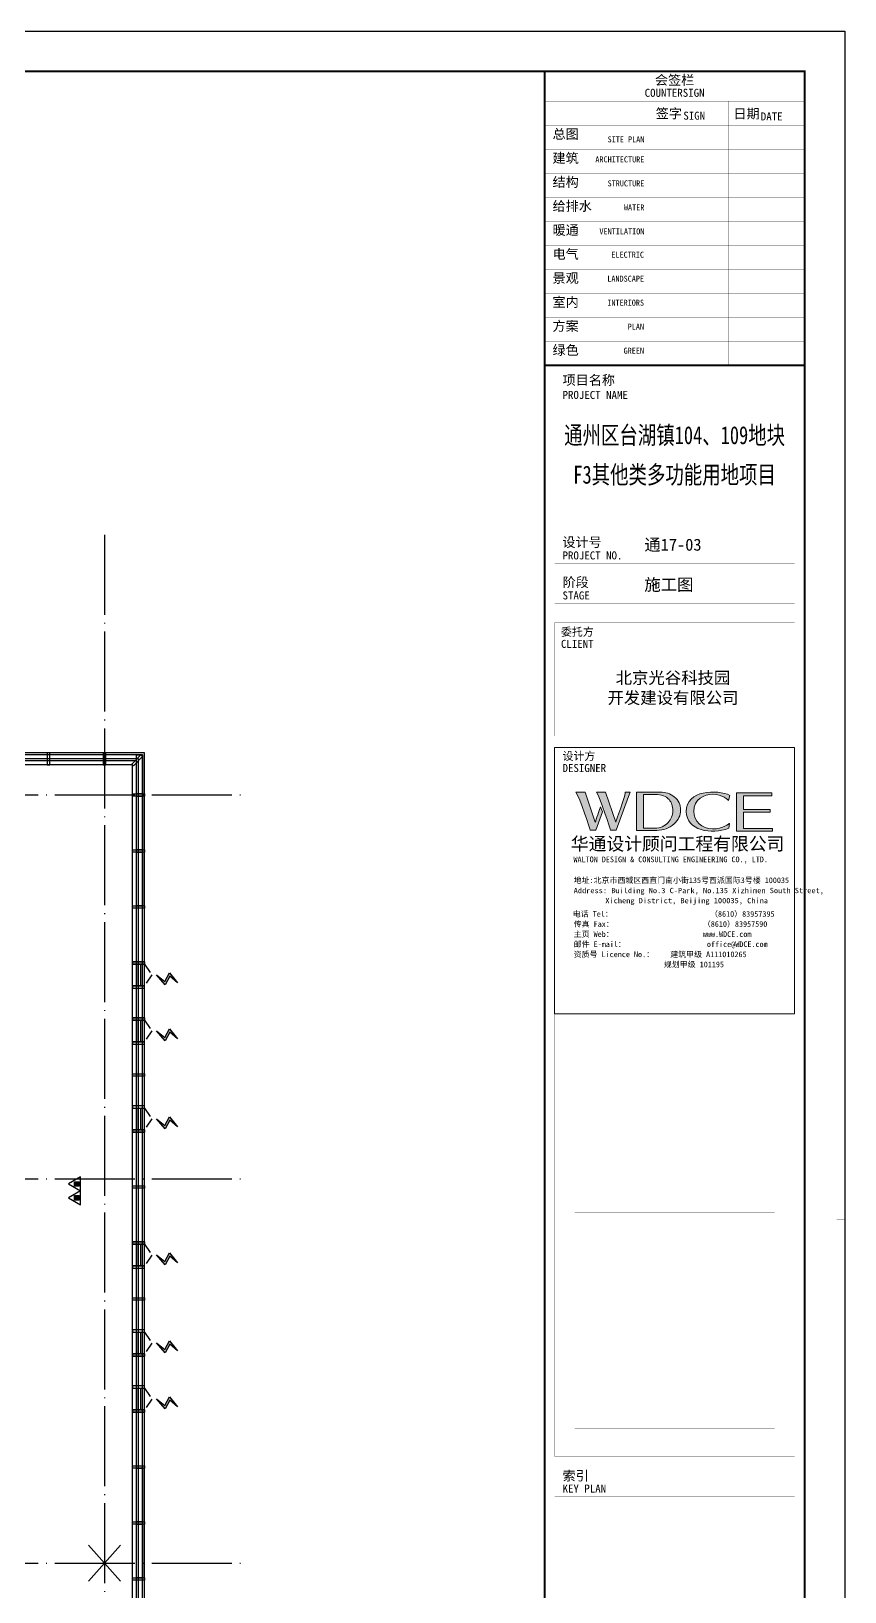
# Model space of a CAD drawing. Extents: x -2209072 to 495824, y -92434 to 572724.
# Drawn here: x 145607 to 165936, y 276504 to 315510 of the extents above; entities that cross this region are included whole.
import ezdxf
from ezdxf.enums import TextEntityAlignment as Align

# ---------------------------------------------------------------- set-up
doc = ezdxf.new("R2010")
doc.units = 0
doc.header["$LTSCALE"] = 1000
doc.header["$MEASUREMENT"] = 0
for name, pattern in [('6#7#幕墙$0$$1$DASH', [0.35, 0.25, -0.1]), ('X-104 6#7#平面$0$104-1112 结构$0$$AUDIT_BAD_LTYPE1', [0]), ('X-104 6#7#平面$0$DOTE', [2.42, 2, -0.2, 0.02, -0.2])]:
    doc.linetypes.add(name, pattern=pattern)
doc.layers.get('0').update_dxf_attribs({"linetype": 'CONTINUOUS'})
doc.layers.get('Defpoints').update_dxf_attribs({"linetype": 'CONTINUOUS'})
doc.layers.add('6#7#幕墙$0$04-不打印_辅助线', color=165, linetype='CONTINUOUS', plot=False)
for name, color, linetype in [('6#7#幕墙$0$04-电动窗', 1, 'CONTINUOUS'), ('6#7#幕墙$0$A-C_玻璃幕墙', 140, 'CONTINUOUS'), ('6#7#幕墙$0$A-C_窗', 140, 'CONTINUOUS'), ('6#7#幕墙$0$A-TECH_结构', 21, 'CONTINUOUS'), ('X-104 6#7#平面$0$A-TECH_结构', 21, 'CONTINUOUS'), ('X-104 6#7#平面$0$A_AXIS-轴线', 36, 'X-104 6#7#平面$0$DOTE'), ('X-104 6#7#平面$0$EQUIP_消防-01', 7, 'CONTINUOUS')]:
    doc.layers.add(name, color=color, linetype=linetype)
doc.layers.add('X-104 6#7#平面$0$000套内', color=226, linetype='CONTINUOUS', lineweight=30, plot=False)
doc.styles.add('图签信息$0$hwxh', font='STXIHEI.TTF')
doc.styles.add('图签信息$0$华文细黑', font='STXIHEI.TTF', dxfattribs={"height": 10})

# ---------------------------------------------------------------- blocks, each defined once
blk = doc.blocks.new('图框-A1')
for points, const_width in [([(0, 0), (841, 0), (841, 594), (0, 594)], 0.05), ([(766, 584), (25, 584), (25, 10), (766, 10)], 0.5)]:
    blk.add_lwpolyline(points, close=True, dxfattribs=dict(const_width=const_width))
at = {"const_width": 0.05}
blk.add_lwpolyline([(841, 297), (839, 297)], dxfattribs=at)
blk = doc.blocks.new('X-104 6#7#平面$0$fdsgfh')
at = {"layer": 'X-104 6#7#平面$0$A-TECH_结构'}
blk.add_lwpolyline([(-32900, 80080), (-32900, 73050), (-35600, 73050), (-35600, 78950), (-35400, 78950), (-35400, 80181), (-53800, 80922), (-53800, 56750), (-41850, 56750), (-41850, 56750), (-5900, 56750), (-5900, 58050), (700, 58050), (700, 79350), (-5900, 79350), (-5900, 80095), (-21500, 79648), (-21500, 78950), (-21300, 78950), (-21300, 73250), (-24000, 73250), (-24000, 78950), (-23600, 78950), (-23600, 79706)], close=True, dxfattribs=at)
blk = doc.blocks.new('图签信息$0$logo2')
h = blk.add_hatch(color=7)
h.paths.add_polyline_path([(19.02, -7.36), (15.84, -7.36), (15.84, -3.97), (18.97, -3.97), (18.97, -4.24), (16.46, -4.24), (16.46, -5.45), (18.81, -5.45), (18.81, -5.69), (16.47, -5.69), (16.47, -7.12), (19.02, -7.12)])
edge = h.paths.add_edge_path()
edge.add_spline(control_points=[(15.26, -4.21), (15.26, -4.21), (15.13, -4.65), (15.13, -4.65), (15.13, -4.65), (14.62, -4.1), (13.73, -4.1), (13.04, -4.1), (12.07, -4.54), (12.08, -5.62), (12.08, -6.49), (12.77, -7.16), (13.73, -7.17), (14.66, -7.17), (15.23, -6.68), (15.23, -6.68), (15.23, -6.68), (15.16, -7.11), (15.16, -7.11), (13.63, -7.7), (11.42, -7.29), (11.41, -5.64), (11.4, -3.72), (14.16, -3.66), (15.26, -4.21)], knot_values=[0, 0, 0, 0, 1, 1, 1, 2, 2, 2, 3, 3, 3, 4, 4, 4, 5, 5, 5, 6, 6, 6, 7, 7, 7, 8, 8, 8, 8], degree=3, periodic=0)
edge = h.paths.add_edge_path(flags=16)
edge.add_spline(control_points=[(10.23, -5.57), (10.23, -5.16), (10.12, -4.83), (9.9, -4.58), (9.63, -4.27), (9.23, -4.12), (8.69, -4.12), (8.69, -4.12), (7.64, -4.12), (7.64, -4.12), (7.64, -4.12), (7.64, -7.1), (7.64, -7.1), (7.64, -7.1), (8.66, -7.1), (8.66, -7.1), (9.13, -7.1), (9.52, -6.93), (9.82, -6.6), (10.09, -6.31), (10.23, -5.96), (10.23, -5.57)], knot_values=[0, 0, 0, 0, 1, 1, 1, 2, 2, 2, 3, 3, 3, 4, 4, 4, 5, 5, 5, 6, 6, 6, 7, 7, 7, 7], degree=3, periodic=0)
edge = h.paths.add_edge_path()
edge.add_spline(control_points=[(10.92, -5.51), (10.92, -5.96), (10.72, -6.37), (10.34, -6.72), (9.92, -7.1), (9.41, -7.29), (8.82, -7.29), (8.82, -7.29), (7.03, -7.29), (7.03, -7.29), (7.03, -7.29), (7.03, -3.92), (7.03, -3.92), (7.03, -3.92), (9.1, -3.92), (9.1, -3.92), (9.59, -3.92), (10.01, -4.06), (10.36, -4.34), (10.73, -4.64), (10.92, -5.03), (10.92, -5.51)], knot_values=[0, 0, 0, 0, 1, 1, 1, 2, 2, 2, 3, 3, 3, 4, 4, 4, 5, 5, 5, 6, 6, 6, 7, 7, 7, 7], degree=3, periodic=0)
at = {"lineweight": 0}
blk.add_lwpolyline([(19.02, -7.36), (15.84, -7.36), (15.84, -3.97), (18.97, -3.97), (18.97, -4.24), (16.46, -4.24), (16.46, -5.45), (18.81, -5.45), (18.81, -5.69), (16.47, -5.69), (16.47, -7.12), (19.02, -7.12), (19.02, -7.36)], dxfattribs=at)
for points, knots in [([(10.92, -5.51), (10.92, -5.96), (10.72, -6.37), (10.34, -6.72), (9.92, -7.1), (9.41, -7.29), (8.82, -7.29), (8.82, -7.29), (7.03, -7.29), (7.03, -7.29), (7.03, -7.29), (7.03, -3.92), (7.03, -3.92), (7.03, -3.92), (9.1, -3.92), (9.1, -3.92), (9.59, -3.92), (10.01, -4.06), (10.36, -4.34), (10.73, -4.64), (10.92, -5.03), (10.92, -5.51)], [0, 0, 0, 0, 1, 1, 1, 2, 2, 2, 3, 3, 3, 4, 4, 4, 5, 5, 5, 6, 6, 6, 7, 7, 7, 7]), ([(10.23, -5.57), (10.23, -5.16), (10.12, -4.83), (9.9, -4.58), (9.63, -4.27), (9.23, -4.12), (8.69, -4.12), (8.69, -4.12), (7.64, -4.12), (7.64, -4.12), (7.64, -4.12), (7.64, -7.1), (7.64, -7.1), (7.64, -7.1), (8.66, -7.1), (8.66, -7.1), (9.13, -7.1), (9.52, -6.93), (9.82, -6.6), (10.09, -6.31), (10.23, -5.96), (10.23, -5.57)], [0, 0, 0, 0, 1, 1, 1, 2, 2, 2, 3, 3, 3, 4, 4, 4, 5, 5, 5, 6, 6, 6, 7, 7, 7, 7]), ([(15.26, -4.21), (15.26, -4.21), (15.13, -4.65), (15.13, -4.65), (15.13, -4.65), (14.62, -4.1), (13.73, -4.1), (13.04, -4.1), (12.07, -4.54), (12.08, -5.62), (12.08, -6.49), (12.77, -7.16), (13.73, -7.17), (14.66, -7.17), (15.23, -6.68), (15.23, -6.68), (15.23, -6.68), (15.16, -7.11), (15.16, -7.11), (13.63, -7.7), (11.42, -7.29), (11.41, -5.64), (11.4, -3.72), (14.16, -3.66), (15.26, -4.21)], [0, 0, 0, 0, 1, 1, 1, 2, 2, 2, 3, 3, 3, 4, 4, 4, 5, 5, 5, 6, 6, 6, 7, 7, 7, 8, 8, 8, 8])]:
    blk.add_open_spline(points, degree=3, knots=knots, dxfattribs=at)
blk = doc.blocks.new('图签信息$0$logo1')
h = blk.add_hatch(color=8)
edge = h.paths.add_edge_path()
edge.add_spline(control_points=[(3.86, -5.21), (3.63, -5.88), (3.39, -6.56), (3.39, -6.56), (3.39, -6.56), (2.5, -3.91), (2.5, -3.91), (2.5, -3.91), (1.8, -3.91), (1.69, -3.91), (2.02, -4.39), (2.95, -7.27), (2.95, -7.27), (2.95, -7.27), (3.44, -7.27), (3.44, -7.27), (3.44, -7.27), (4.03, -5.66), (4.03, -5.66), (4.03, -5.66), (3.86, -5.21), (3.86, -5.21)], knot_values=[0, 0, 0, 0, 1, 1, 1, 2, 2, 2, 3, 3, 3, 4, 4, 4, 5, 5, 5, 6, 6, 6, 7, 7, 7, 7], degree=3, periodic=0)
h = blk.add_hatch(color=7)
edge = h.paths.add_edge_path()
edge.add_spline(control_points=[(6.04, -3.91), (6.09, -4.1), (5.2, -6.56), (5.2, -6.56), (5.2, -6.56), (4.3, -3.91), (4.3, -3.91), (4.3, -3.91), (3.6, -3.91), (3.49, -3.91), (3.82, -4.39), (4.75, -7.27), (4.75, -7.27), (4.75, -7.27), (5.24, -7.27), (5.24, -7.27), (5.24, -7.27), (6.33, -4.3), (6.33, -4.3), (6.33, -4.3), (6.48, -3.91), (6.48, -3.91), (6.48, -3.91), (6.21, -3.91), (6.04, -3.91)], knot_values=[0, 0, 0, 0, 1, 1, 1, 2, 2, 2, 3, 3, 3, 4, 4, 4, 5, 5, 5, 6, 6, 6, 7, 7, 7, 8, 8, 8, 8], degree=3, periodic=0)
at = {"color": 8, "lineweight": 0}
blk.add_open_spline([(3.86, -5.21), (3.63, -5.88), (3.39, -6.56), (3.39, -6.56), (3.39, -6.56), (2.5, -3.91), (2.5, -3.91), (2.5, -3.91), (1.8, -3.91), (1.69, -3.91), (2.02, -4.39), (2.95, -7.27), (2.95, -7.27), (2.95, -7.27), (3.44, -7.27), (3.44, -7.27), (3.44, -7.27), (4.03, -5.66), (4.03, -5.66), (4.03, -5.66), (3.86, -5.21), (3.86, -5.21)], degree=3, knots=[0, 0, 0, 0, 1, 1, 1, 2, 2, 2, 3, 3, 3, 4, 4, 4, 5, 5, 5, 6, 6, 6, 7, 7, 7, 7], dxfattribs=at)
at = {"lineweight": 0}
blk.add_open_spline([(6.04, -3.91), (6.09, -4.1), (5.2, -6.56), (5.2, -6.56), (5.2, -6.56), (4.3, -3.91), (4.3, -3.91), (4.3, -3.91), (3.6, -3.91), (3.49, -3.91), (3.82, -4.39), (4.75, -7.27), (4.75, -7.27), (4.75, -7.27), (5.24, -7.27), (5.24, -7.27), (5.24, -7.27), (6.33, -4.3), (6.33, -4.3), (6.33, -4.3), (6.48, -3.91), (6.48, -3.91), (6.48, -3.91), (6.21, -3.91), (6.04, -3.91)], degree=3, knots=[0, 0, 0, 0, 1, 1, 1, 2, 2, 2, 3, 3, 3, 4, 4, 4, 5, 5, 5, 6, 6, 6, 7, 7, 7, 8, 8, 8, 8], dxfattribs=at)
blk.add_blockref('图签信息$0$logo2', (0, 0))
blk = doc.blocks.new('图签信息$0$时间-logo')
at = {"layer": 'Defpoints', "lineweight": 0}
blk.add_lwpolyline([(0, -23.46), (-21.17, -23.46), (-21.17, 0), (0, 0), (0, -23.46)], dxfattribs=at)
blk.add_blockref('图签信息$0$logo1', (-20.97, 0))
at = {"style": '图签信息$0$hwxh'}
for s, height, p in [('华通设计顾问工程有限公司 ', 1.15, (-19.73, -9.05)), ('WALTON DESIGN & CONSULTING ENGINEERING CO., LTD.', 0.5, (-19.5, -10.1)), ('Address: Building No.3 C-Park, No.135 Xizhimen South Street, ', 0.47, (-19.48, -12.83)), ('地址:北京市西城区西直门南小街135号西派国际3号楼 100035', 0.5, (-19.48, -11.94)), ('Xicheng District, Beijing 100035, China ', 0.47, (-16.69, -13.72)), ('电话 Tel：                        （8610）83957395 ', 0.5, (-19.56, -14.91)), ('传真 Fax：                      （8610）83957590 ', 0.5, (-19.48, -15.8)), ('主页 Web：                      www.WDCE.com ', 0.5, (-19.48, -16.69)), ('邮件 E-mail：                    office@WDCE.com ', 0.5, (-19.48, -17.58)), ('资质号 Licence No.：    建筑甲级 A111010265 ', 0.5, (-19.48, -18.47)), ('   规划甲级 101195', 0.5, (-12.6, -19.36))]:
    blk.add_text(s, height=height, dxfattribs=at).set_placement(p)
blk = doc.blocks.new('图签信息')
at = {"const_width": 0.5}
for points in [[(-65, 574), (-65, 500.5), (0, 500.5), (0, 574)], [(-65, 0), (0, 0), (0, 500.5), (-65, 500.5)]]:
    blk.add_lwpolyline(points, close=True, dxfattribs=at)
at = {"const_width": 0.05}
for points in [[(-65, 566.5), (0, 566.5)], [(-39.14, 566.5), (-39.14, 500.5)], [(-19.1, 566.5), (-19.1, 500.5)], [(-65, 560.5), (0, 560.5)], [(-65, 554.5), (0, 554.5)], [(-65, 548.5), (0, 548.5)], [(-65, 542.5), (0, 542.5)], [(-65, 536.5), (0, 536.5)], [(-65, 530.5), (0, 530.5)], [(-65, 524.5), (0, 524.5)], [(-65, 518.5), (0, 518.5)], [(-65, 512.5), (0, 512.5)], [(-65, 512.5), (0, 512.5)], [(-65, 506.5), (0, 506.5)], [(-65, 500.5), (0, 500.5)], [(-62.5, 450.87), (-2.5, 450.87)], [(-62.5, 440.87), (-2.5, 440.87)], [(-2.5, 407.85), (-2.5, 436.12), (-62.5, 436.12), (-62.5, 407.85)], [(-62.5, 407.85), (-2.5, 407.85)], [(-62.5, 404.92), (-62.5, 227.83)], [(-62.5, 404.92), (-2.5, 404.92)], [(-62.5, 227.83), (-2.5, 227.83), (-2.5, 404.92)], [(-57.5, 338.36), (-7.5, 338.36)], [(-57.5, 288.83), (-7.5, 288.83)], [(-57.5, 234.85), (-7.5, 234.85)], [(-62.5, 227.83), (-2.5, 227.83)], [(-62.5, 217.74), (-2.5, 217.74)]]:
    blk.add_lwpolyline(points, dxfattribs=at)
at = {"ltscale": 0.001, "xscale": 2.834689937531525, "yscale": 2.834689937531525, "zscale": 2.834689937531525}
blk.add_blockref('图签信息$0$时间-logo', (-2.5, 404.92), dxfattribs=at)
at = {"style": '图签信息$0$华文细黑'}
for s, height, p in [('COUNTERSIGN', 2, (-32.5, 569.6)), ('会签栏', 2.4, (-32.5, 573))]:
    blk.add_text(s, height=height, dxfattribs=at).set_placement(p, align=Align.TOP_CENTER)
for s, height, p in [('签字', 2.4, (-37.22, 564.63)), ('SIGN', 2, (-30.32, 563.88)), ('日期', 2.4, (-17.79, 564.58)), ('DATE', 2, (-10.96, 563.7)), ('总图', 2.4, (-63, 559.5)), ('建筑', 2.4, (-63, 553.5)), ('结构', 2.4, (-63, 547.5)), ('给排水', 2.4, (-63, 541.5)), ('暖通', 2.4, (-63, 535.5)), ('电气', 2.4, (-63, 529.5)), ('景观', 2.4, (-63, 523.5)), ('室内', 2.4, (-63, 517.5)), ('方案', 2.4, (-63, 511.5)), ('绿色', 2.4, (-63, 505.5)), ('项目名称', 2.4, (-60.5, 498)), ('PROJECT NAME', 2, (-60.5, 494.08)), ('设计号', 2.4, (-60.54, 457.48)), ('PROJECT NO.', 2, (-60.5, 453.97)), ('阶段', 2.4, (-60.5, 447.47)), ('STAGE', 2, (-60.5, 443.97)), ('委托方', 2, (-60.9, 434.86)), ('CLIENT', 2, (-60.9, 431.86)), ('设计方', 2, (-60.5, 403.83)), ('DESIGNER', 2, (-60.5, 400.83)), ('索引', 2.4, (-60.5, 224.14)), ('KEY PLAN', 2, (-60.5, 220.74))]:
    blk.add_text(s, height=height, dxfattribs=at).set_placement(p, align=Align.TOP_LEFT)
for s, p in [('SITE PLAN', (-40.06, 557.7)), ('ARCHITECTURE', (-40.06, 552.7)), ('STRUCTURE', (-40.06, 546.7)), ('WATER', (-40.06, 540.7)), ('VENTILATION', (-40.06, 534.7)), ('ELECTRIC', (-40.14, 528.89)), ('LANDSCAPE', (-40.14, 522.89)), ('INTERIORS', (-40.14, 516.89)), ('PLAN', (-40.14, 510.89)), ('GREEN', (-40.14, 504.89))]:
    blk.add_text(s, height=1.5, dxfattribs=at).set_placement(p, align=Align.TOP_RIGHT)
at = {"color": 4, "style": '图签信息$0$华文细黑', "width": 0.75}
for s, p in [('通州区台湖镇104、109地块', (-32.5, 480.78)), ('F3其他类多功能用地项目', (-32.5, 470.91))]:
    blk.add_text(s, height=4.5, dxfattribs=at).set_placement(p, align=Align.CENTER)
at = {"color": 4, "ltscale": 0.001, "char_height": 3, "width": 58.4895, "style": '图签信息$0$华文细黑'}
for s, insert, attachment_point in [('通17-03', (-40.06, 455.51), 4), ('施工图', (-40.06, 445.51), 4), ('北京光谷科技园\\P开发建设有限公司', (-32.9, 419.71), 5)]:
    blk.add_mtext(s, dxfattribs=dict(at, insert=insert, attachment_point=attachment_point))
blk = doc.blocks.new('图签-A1')
at = {"color": 2}
blk.add_blockref('图签信息', (0, 0), dxfattribs=at)
blk = doc.blocks.new('*U1303')
at = {"layer": 'X-104 6#7#平面$0$A_AXIS-轴线'}
blk.add_line((50400, 25700), (50400, -6500), dxfattribs=at)
for points in [[(-6500, 19200), (53815, 19200)], [(-6500, 9600), (53815, 9600)], [(-6500, 0), (53815, 0)]]:
    blk.add_lwpolyline(points, dxfattribs=at)
blk = doc.blocks.new('X-104 6#7#平面$0$1f结构')
at = {"layer": 'Defpoints'}
for p, q in [((-400, -450), (400, 450)), ((-400, 450), (400, -450))]:
    blk.add_line(p, q, dxfattribs=at)
blk = doc.blocks.new('6#7#幕墙$0$jiao')
at = {"layer": '6#7#幕墙$0$A-C_窗'}
blk.add_lwpolyline([(51079, -1171), (51308, -1400), (51350, -1358), (51121, -1129)], close=True, dxfattribs=at)
blk = doc.blocks.new('6#7#幕墙$0$ii')
blk.add_lwpolyline([(-1340, 0), (0, 0), (0, -150), (-1340, -150)], close=True)
blk = doc.blocks.new('*U1591')
at = {"layer": '6#7#幕墙$0$A-C_玻璃幕墙'}
blk.add_lwpolyline([(-200, 30), (100, 30), (100, -30), (-200, -30)], close=True, dxfattribs=at)
blk = doc.blocks.new('*U1590')
at = {"color": 0, "linetype": 'ByBlock', "lineweight": -2, "transparency": 16777216}
for p in [(0, 19600), (0, 18200), (0, 16800), (0, 15400), (0, 14000), (0, 12600), (0, 11200), (0, 9800), (0, 8400), (0, 7000), (0, 5600), (0, 4200), (0, 2800), (0, 1400), (0, 0)]:
    blk.add_blockref('*U1591', p, dxfattribs=at)
blk = doc.blocks.new('6#7#幕墙$0$saklshkjdhkjsa')
at = {"layer": '6#7#幕墙$0$04-电动窗'}
h = blk.add_hatch(color=1, dxfattribs=at)
h.dxf.hatch_style = 1
h.paths.add_polyline_path([(102, 870), (273, 682), (56, 564), (305, 345), (136, 554), (352, 672)])
at = {"layer": '6#7#幕墙$0$04-电动窗', "color": 1}
blk.add_lwpolyline([(102, 870), (273, 682), (56, 564), (305, 345), (136, 554), (352, 672), (102, 870)], close=True, dxfattribs=at)
at = {"layer": '6#7#幕墙$0$A-C_玻璃幕墙'}
for points in [[(30, 50), (30, -250), (-30, -250), (-30, 50), (30, 50)], [(630, 50), (630, -250), (570, -250), (570, 50), (630, 50)]]:
    blk.add_lwpolyline(points, dxfattribs=at)
at = {"layer": '6#7#幕墙$0$A-C_窗', "linetype": 'ByBlock'}
for p, q in [((30, 50), (570, 50)), ((30, -250), (30, 50)), ((570, -250), (570, 50)), ((570, -50), (30, -50)), ((570, -150), (30, -150)), ((30, -250), (570, -250))]:
    blk.add_line(p, q, dxfattribs=at)
at = {"layer": '6#7#幕墙$0$A-C_窗', "linetype": '6#7#幕墙$0$$1$DASH'}
blk.add_lwpolyline([(570, 50), (300, 230), (30, 50)], dxfattribs=at)
blk = doc.blocks.new('*U1964')
blk.add_lwpolyline([(-1340, 0), (-370, 0), (-370, -150), (-1340, -150)], close=True)
blk = doc.blocks.new('6#7#幕墙')
at = {"layer": '6#7#幕墙$0$04-不打印_辅助线'}
blk.add_lwpolyline([(81834, 315510), (165934, 315510), (165934, 256110), (81834, 256110)], close=True, dxfattribs=at)
at = {"layer": '6#7#幕墙$0$A-C_玻璃幕墙'}
for points in [[(93340, 299056), (93340, 274272), (141840, 274272), (141840, 275572), (148440, 275572), (148440, 297472), (141840, 297472), (141840, 298226), (125545, 297760)], [(93390, 299004), (93390, 274322), (141790, 274322), (141790, 275622), (148390, 275622), (148390, 297422), (141790, 297422), (141790, 298174), (125544, 297710)], [(93540, 298848), (93540, 274472), (141640, 274472), (141640, 275772), (148240, 275772), (148240, 297272), (141640, 297272), (141640, 298020), (125544, 297560)], [(146009, 297172), (146069, 297172), (146069, 297472), (146009, 297472)], [(147409, 297172), (147469, 297172), (147469, 297472), (147409, 297472)]]:
    blk.add_lwpolyline(points, close=True, dxfattribs=at)
at = {"layer": '6#7#幕墙$0$A-TECH_结构'}
blk.add_lwpolyline([(93640, 298744), (93640, 274572), (141540, 274572), (141540, 275872), (148140, 275872), (148140, 297172), (141540, 297172), (141540, 297917), (125543, 297461), (93640, 298744)], dxfattribs=at)
blk.add_blockref('*U1590', (148340, 276822))
at = {"layer": '6#7#幕墙$0$A-C_玻璃幕墙', "rotation": 90}
for name, p in [('*U1964', (148240, 297792)), ('6#7#幕墙$0$ii', (148240, 296392)), ('6#7#幕墙$0$ii', (148240, 294992)), ('6#7#幕墙$0$ii', (148240, 279592)), ('6#7#幕墙$0$ii', (148240, 278192))]:
    blk.add_blockref(name, p, dxfattribs=at)
at = {"layer": '6#7#幕墙$0$A-C_玻璃幕墙', "xscale": -1, "rotation": 270}
for p in [(148390, 291622), (148390, 290222), (148390, 288022), (148390, 284622), (148390, 282422), (148390, 281022)]:
    blk.add_blockref('6#7#幕墙$0$saklshkjdhkjsa', p, dxfattribs=at)
at = {"layer": '6#7#幕墙$0$A-C_窗', "xscale": -1, "rotation": 180}
blk.add_blockref('6#7#幕墙$0$jiao', (97040, 296022), dxfattribs=at)
blk = doc.blocks.new('X-104 6#7#平面$0$$TWTSYS$00000546')
h = blk.add_hatch()
h.set_pattern_fill('ANSI31', color=256, scale=200, style=0)
h.set_pattern_definition([(45, (-38543.802, -6670.83), (-17.67767, 17.67767), [])])
h.paths.add_polyline_path([(-65, 174), (65, 174), (65, 44), (-65, 44)])
for points in [[(0, 344), (-198, 0), (198, 0)], [(-65, 174), (65, 174), (65, 44), (-65, 44)]]:
    blk.add_lwpolyline(points, close=True)
blk = doc.blocks.new('X-104 6#7#平面$0$灭火器2')
at = {"layer": 'X-104 6#7#平面$0$EQUIP_消防-01', "xscale": 0.88, "yscale": 0.88, "zscale": 0.88, "rotation": 90}
for p in [(-4049632, -27064), (-4049632, -27413)]:
    blk.add_blockref('X-104 6#7#平面$0$$TWTSYS$00000546', p, dxfattribs=at)
blk = doc.blocks.new('X-104 6#7#平面$0$A$C61334207')
at = {"layer": 'X-104 6#7#平面$0$EQUIP_消防-01'}
blk.add_blockref('X-104 6#7#平面$0$灭火器2', (4196474, 313762), dxfattribs=at)
blk = doc.blocks.new('X-104 6#7#平面')
at = {"layer": 'X-104 6#7#平面$0$000套内'}
blk.add_lwpolyline([(133690, 297843), (133690, 288723), (133790, 288723), (133790, 286823), (127815, 286823), (127815, 286323), (125915, 286323), (125915, 286823), (118440, 286823), (118440, 274423), (141690, 274423), (141690, 275723), (148290, 275723), (148290, 297323), (141690, 297323), (141690, 298071), (133690, 297843)], dxfattribs=at)
at = {"linetype": 'X-104 6#7#平面$0$104-1112 结构$0$$AUDIT_BAD_LTYPE1'}
blk.add_blockref('X-104 6#7#平面$0$A$C61334207', (0, 0), dxfattribs=at)
for name, p in [('6#7#幕墙', (0, 0)), ('*U1303', (97040, 277223))]:
    blk.add_blockref(name, p)
at = {"xscale": 100, "yscale": 100, "zscale": 100}
for name, p in [('图框-A1', (81834, 315511)), ('图框-A1', (81834, 256111)), ('图签-A1', (164934, 257111))]:
    blk.add_blockref(name, p, dxfattribs=at)
at = {"xscale": -1}
blk.add_blockref('X-104 6#7#平面$0$1f结构', (147440, 277223), dxfattribs=at)
at = {"layer": 'X-104 6#7#平面$0$A-TECH_结构'}
blk.add_blockref('X-104 6#7#平面$0$fdsgfh', (147440, 217823), dxfattribs=at)

msp = doc.modelspace()

# ---------------------------------------------------------------- block references
msp.add_blockref('X-104 6#7#平面', (0, 0))

doc.saveas('drawing.dxf')
